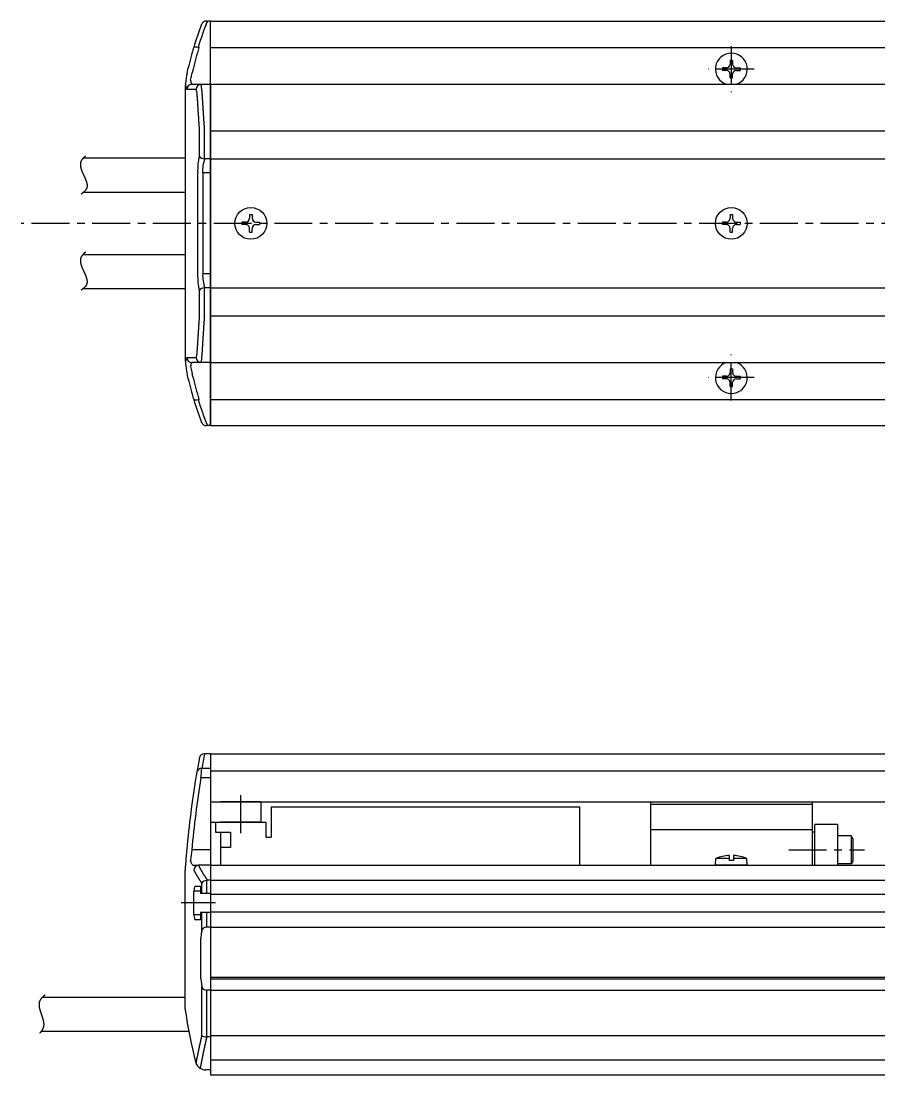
# Model space of a CAD drawing. Extents: x -211 to 1003, y 96 to 503.
# Drawn here: x -75 to 94.6, y 287.3 to 495.6 of the extents above; entities that cross this region are included whole.
import ezdxf

# ---------------------------------------------------------------- set-up
doc = ezdxf.new("R2010")
doc.units = 0
doc.linetypes.add('CENTER', pattern=[12, 7.5, -1.5, 1.5, -1.5])
doc.linetypes.add('CONTINOUS', pattern=[0])
doc.layers.get('0').update_dxf_attribs({"linetype": 'CONTINUOUS'})
doc.layers.add('CENTER', color=1, linetype='CENTER')

# ---------------------------------------------------------------- blocks, each defined once
blk = doc.blocks.new('DTL0004')
at = {"color": 0, "linetype": 'CONTINUOUS'}
for p, q in [((-3.15, 0), (-3.04, 1.3)), ((3.15, 0), (-3.15, 0)), ((-0.4, 1.3), (-3.04, 1.3)), ((-0.4, 1.89), (-0.4, 0.9)), ((0.4, 0.9), (-0.4, 0.9)), ((0.4, 1.89), (0.4, 0.9)), ((3.04, 1.3), (0.4, 1.3)), ((3.15, 0), (3.04, 1.3))]:
    blk.add_line(p, q, dxfattribs=at)
for start, end in [(92.8723, 112.3565), (67.6435, 87.1277)]:
    blk.add_arc((0, -6.08), 7.98, start, end, dxfattribs=at)
at = {"color": 0}
blk.add_point((0, 0), dxfattribs=at)
blk.add_point((0, 0), dxfattribs=at)

msp = doc.modelspace()

# ---------------------------------------------------------------- linework, layer by layer
at = {"color": 7, "linetype": 'CONTINOUS'}
for p, q in [((-38.34, 495.65), (-38.14, 495.65)), ((-37.56, 495.65), (-38.14, 495.65)), ((-37.56, 483.15), (-37.56, 495.65)), ((-37.56, 495.65), (988.44, 495.65)), ((-37.56, 415.65), (-37.56, 495.65)), ((-39.95, 490.47), (-39.8, 490.45)), ((-37.56, 490.45), (111.44, 490.45)), ((65.19, 487.9), (65.19, 487.15)), ((65.19, 487.9), (65.69, 487.9)), ((65.69, 487.9), (65.69, 487.15)), ((-42.14, 485.37), (-41.92, 486.37)), ((-40.95, 486.15), (-41.16, 485.42)), ((63.69, 486.4), (63.69, 485.9)), ((64.44, 486.4), (63.69, 486.4)), ((64.44, 485.9), (63.69, 485.9)), ((66.44, 486.4), (67.19, 486.4)), ((66.44, 485.9), (67.19, 485.9)), ((67.19, 486.4), (67.19, 485.9)), ((65.19, 484.4), (65.19, 485.15)), ((65.19, 484.4), (65.69, 484.4)), ((65.69, 484.4), (65.69, 485.15)), ((-42.46, 483.26), (-42.46, 483.28)), ((-40.39, 482.15), (-42.23, 482.15)), ((-41.23, 483.15), (-37.56, 483.15)), ((-37.56, 483.15), (-37.56, 428.15)), ((-37.56, 483.15), (988.44, 483.15)), ((-37.56, 483.15), (111.44, 483.15)), ((-42.56, 481.3), (-42.56, 430)), ((-39.73, 468.99), (-39.73, 473.72)), ((-38.74, 473.9), (-38.75, 473.9)), ((-38.75, 473.9), (-38.75, 468.4)), ((-37.56, 473.92), (988.44, 473.92)), ((-42.56, 468.55), (-62.68, 468.55)), ((-38.75, 468.4), (-38.64, 468.4)), ((-37.56, 468.4), (-38.64, 468.4)), ((-37.56, 468.38), (988.44, 468.38)), ((-40.06, 445.65), (-40.06, 465.65)), ((-39.07, 465.65), (-39.07, 445.65)), ((-37.56, 465.65), (-39.07, 465.65)), ((-42.56, 461.75), (-62.7, 461.75)), ((-29.81, 457.4), (-29.81, 456.65)), ((-29.81, 457.4), (-29.31, 457.4)), ((-29.31, 457.4), (-29.31, 456.65)), ((65.19, 457.4), (65.19, 456.65)), ((65.19, 457.4), (65.69, 457.4)), ((65.69, 457.4), (65.69, 456.65)), ((-31.31, 455.9), (-31.31, 455.4)), ((-30.56, 455.9), (-31.31, 455.9)), ((-30.56, 455.4), (-31.31, 455.4)), ((-29.81, 453.9), (-29.81, 454.65)), ((-29.31, 453.9), (-29.31, 454.65)), ((-28.56, 455.9), (-27.81, 455.9)), ((-28.56, 455.4), (-27.81, 455.4)), ((-27.81, 455.9), (-27.81, 455.4)), ((63.69, 455.9), (63.69, 455.4)), ((64.44, 455.9), (63.69, 455.9)), ((64.44, 455.4), (63.69, 455.4)), ((65.19, 453.9), (65.19, 454.65)), ((65.69, 453.9), (65.69, 454.65)), ((66.44, 455.9), (67.19, 455.9)), ((66.44, 455.4), (67.19, 455.4)), ((67.19, 455.9), (67.19, 455.4)), ((-29.81, 453.9), (-29.31, 453.9)), ((65.19, 453.9), (65.69, 453.9)), ((-62.73, 449.5), (-42.56, 449.5)), ((-37.56, 445.65), (-39.07, 445.65)), ((-62.64, 442.8), (-42.56, 442.8)), ((-39.73, 437.57), (-39.73, 442.31)), ((-38.64, 442.9), (-38.75, 442.89)), ((-38.75, 442.89), (-38.75, 437.4)), ((-37.56, 442.9), (-38.64, 442.9)), ((-37.56, 442.92), (988.44, 442.92)), ((-38.75, 437.4), (-38.74, 437.4)), ((-37.56, 437.38), (988.44, 437.38)), ((-42.46, 428.02), (-42.46, 428.03)), ((-42.23, 429.15), (-40.39, 429.15)), ((-37.56, 428.15), (-41.23, 428.15)), ((-37.56, 428.15), (988.44, 428.15)), ((-37.56, 428.15), (-37.56, 415.65)), ((-37.56, 428.15), (111.44, 428.15)), ((-41.92, 424.93), (-42.14, 425.92)), ((-40.95, 425.15), (-41.16, 425.88)), ((63.69, 425.4), (63.69, 424.9)), ((64.44, 425.4), (63.69, 425.4)), ((65.19, 426.9), (65.19, 426.15)), ((65.19, 426.9), (65.69, 426.9)), ((65.69, 426.9), (65.69, 426.15)), ((66.44, 425.4), (67.19, 425.4)), ((67.19, 425.4), (67.19, 424.9)), ((64.44, 424.9), (63.69, 424.9)), ((65.19, 423.4), (65.19, 424.15)), ((65.19, 423.4), (65.69, 423.4)), ((65.69, 423.4), (65.69, 424.15)), ((66.44, 424.9), (67.19, 424.9)), ((-39.95, 420.83), (-39.8, 420.84)), ((-37.56, 420.85), (111.44, 420.85)), ((-38.14, 415.65), (-38.34, 415.65)), ((-37.56, 415.65), (-38.14, 415.65)), ((-37.56, 415.65), (988.44, 415.65)), ((-38.75, 350.76), (-38.74, 350.76)), ((-37.56, 350.76), (-38.74, 350.76)), ((-37.56, 350.76), (-37.56, 341.26)), ((-37.56, 350.76), (-37.56, 288.26)), ((-37.56, 350.76), (111.44, 350.76)), ((-37.56, 350.76), (-37.56, 341.26)), ((-37.56, 345.99), (-39.41, 345.99)), ((-37.56, 347.87), (-39.25, 347.87)), ((-37.56, 347.4), (111.44, 347.4)), ((-37.56, 341.26), (111.44, 341.26)), ((-27.56, 341.26), (-35.56, 341.26)), ((-27.56, 341.26), (-27.56, 337.26)), ((-25.56, 340.26), (35.44, 340.26)), ((-25.56, 340.26), (-25.56, 334.26)), ((35.44, 340.26), (35.44, 328.76)), ((49.44, 341.26), (49.44, 328.76)), ((49.44, 340.79), (81.44, 340.79)), ((81.44, 341.26), (81.44, 328.76)), ((-37.56, 337.26), (-26.56, 337.26)), ((-36.56, 337.26), (-36.56, 335.26)), ((-27.56, 337.26), (-35.56, 337.26)), ((-26.56, 337.26), (-26.56, 334.26)), ((49.44, 335.8), (81.44, 335.8)), ((81.94, 328.76), (81.94, 336.76)), ((86.44, 336.76), (81.94, 336.76)), ((86.44, 336.76), (86.44, 328.76)), ((-36.56, 335.26), (-33.56, 335.26)), ((-35.56, 335.26), (-35.56, 328.76)), ((-33.56, 335.26), (-33.56, 332.26)), ((-26.56, 334.26), (-25.56, 334.26)), ((81.94, 335.26), (81.44, 335.26)), ((89.15, 334.51), (86.44, 334.51)), ((89.44, 334.01), (89.15, 334.51)), ((89.15, 334.51), (89.15, 329.01)), ((89.44, 334.01), (89.44, 329.51)), ((-37.56, 331.76), (-41.23, 331.76)), ((-33.56, 332.26), (-35.56, 332.26)), ((89.44, 329.51), (89.15, 329.01)), ((-42.56, 300.26), (-42.56, 327.76)), ((-42.46, 329.08), (-42.46, 329.06)), ((-41.16, 328.85), (-40.95, 328.76)), ((-40.95, 328.76), (-39.8, 328.76)), ((-39.8, 328.76), (-39.95, 328.75)), ((-37.56, 328.76), (-39.8, 328.76)), ((-37.56, 328.76), (988.44, 328.76)), ((-37.56, 328.76), (-37.56, 287.26)), ((89.15, 329.01), (86.44, 329.01)), ((-39.27, 323.16), (-39.27, 325.18)), ((-38.14, 325.76), (-38.34, 325.74)), ((-38.34, 325.74), (-38.34, 323.16)), ((-37.56, 325.76), (-38.14, 325.76)), ((-37.56, 325.76), (988.44, 325.76)), ((-40.79, 318.91), (-40.79, 323.61)), ((-39.53, 323.61), (-40.79, 323.61)), ((-40.47, 324.61), (-39.53, 324.61)), ((-39.53, 324.61), (-39.53, 323.16)), ((-37.56, 323.16), (-39.53, 323.16)), ((-37.56, 323.01), (988.44, 323.01)), ((-39.53, 318.91), (-40.79, 318.91)), ((-37.56, 319.36), (-39.53, 319.36)), ((-39.53, 319.36), (-39.53, 317.91)), ((-39.27, 315.69), (-39.27, 319.36)), ((-38.34, 319.36), (-38.34, 316.49)), ((-37.56, 319.51), (988.44, 319.51)), ((-39.53, 317.91), (-40.47, 317.91)), ((-37.56, 316.49), (-38.34, 316.49)), ((-37.56, 316.49), (988.44, 316.49)), ((-39.41, 306.26), (-39.41, 314.26)), ((-37.56, 306.56), (988.44, 306.56)), ((-39.27, 295.03), (-39.27, 304.82)), ((-37.56, 306.26), (988.44, 306.26)), ((-70.77, 302.61), (-42.59, 302.61)), ((-38.34, 304.02), (-38.34, 294.76)), ((-37.56, 304.02), (-38.34, 304.02)), ((-37.56, 304.02), (988.44, 304.02)), ((-70.98, 295.91), (-41.78, 295.91)), ((-38.34, 294.76), (-38.29, 294.76)), ((-37.56, 294.76), (-38.29, 294.76)), ((-37.56, 295.03), (988.44, 295.03)), ((-40.45, 289.79), (-40.41, 289.65)), ((-37.56, 290.26), (988.44, 290.26)), ((-37.56, 288.26), (-38.5, 288.26)), ((-37.56, 287.26), (988.44, 287.26))]:
    msp.add_line(p, q, dxfattribs=at)
for points in [[(-40.84, 490.47), (-40.84, 490.48), (-40.83, 490.5), (-40.72, 490.55), (-40.52, 490.56), (-40.26, 490.54), (-39.95, 490.47)], [(-41.46, 483.95), (-41.37, 484.51), (-41.16, 485.42)], [(-41.46, 427.34), (-41.37, 426.79), (-41.16, 425.88)], [(-40.84, 420.82), (-40.84, 420.82), (-40.83, 420.8), (-40.72, 420.75), (-40.52, 420.73), (-40.26, 420.76), (-39.95, 420.83)], [(-39.41, 345.99), (-39.37, 346.42), (-39.32, 347.04), (-39.28, 347.54), (-39.25, 347.87)], [(-41.16, 328.85), (-41.37, 329.24), (-41.46, 329.71)], [(-40.47, 324.61), (-40.48, 324.61), (-40.59, 324.54), (-40.68, 324.37), (-40.74, 324.13), (-40.78, 323.83), (-40.79, 323.61)], [(-40.79, 318.91), (-40.79, 318.81), (-40.76, 318.49), (-40.7, 318.2), (-40.61, 318), (-40.5, 317.91), (-40.47, 317.91)], [(-39.27, 315.69), (-39.35, 315.2), (-39.41, 314.26)], [(-39.41, 306.26), (-39.39, 305.71), (-39.27, 304.82)], [(-40.45, 289.79), (-41.36, 293.88), (-42.14, 297.84)]]:
    msp.add_lwpolyline(points, dxfattribs=at)
for points in [[(-40.24, 481.49, 0), (-40.23, 481.43, 0), (-40.23, 481.37, 0), (-40.23, 481.31, 0), (-40.22, 481.25, 0), (-40.22, 481.19, 0), (-40.21, 481.13, 0), (-40.21, 481.06, 0), (-40.21, 481, 0), (-40.2, 480.94, 0), (-40.2, 480.88, 0), (-40.2, 480.82, 0), (-40.19, 480.76, 0), (-40.19, 480.7, 0), (-40.18, 480.64, 0), (-40.18, 480.58, 0), (-40.18, 480.52, 0), (-40.17, 480.46, 0), (-40.17, 480.4, 0), (-40.16, 480.34, 0), (-40.16, 480.27, 0), (-40.16, 480.21, 0), (-40.15, 480.15, 0), (-40.15, 480.09, 0), (-40.15, 480.03, 0), (-40.14, 479.97, 0), (-40.14, 479.91, 0), (-40.13, 479.85, 0), (-40.13, 479.79, 0), (-40.13, 479.73, 0), (-40.12, 479.67, 0), (-40.12, 479.61, 0), (-40.11, 479.55, 0), (-40.11, 479.49, 0), (-40.11, 479.42, 0), (-40.1, 479.36, 0), (-40.1, 479.3, 0), (-40.1, 479.24, 0), (-40.09, 479.18, 0), (-40.09, 479.12, 0), (-40.08, 479.06, 0), (-40.08, 479, 0), (-40.08, 478.94, 0), (-40.07, 478.88, 0), (-40.07, 478.82, 0), (-40.06, 478.76, 0), (-40.06, 478.7, 0), (-40.06, 478.64, 0), (-40.05, 478.57, 0), (-40.05, 478.51, 0), (-40.05, 478.45, 0), (-40.04, 478.39, 0), (-40.04, 478.33, 0), (-40.03, 478.27, 0), (-40.03, 478.21, 0), (-40.03, 478.15, 0), (-40.02, 478.09, 0), (-40.02, 478.03, 0), (-40.01, 477.97, 0), (-40.01, 477.91, 0), (-40.01, 477.85, 0), (-40, 477.79, 0), (-40, 477.73, 0), (-39.99, 477.66, 0), (-39.99, 477.6, 0), (-39.99, 477.54, 0), (-39.98, 477.48, 0), (-39.98, 477.42, 0), (-39.97, 477.36, 0), (-39.97, 477.3, 0), (-39.97, 477.24, 0), (-39.96, 477.18, 0), (-39.96, 477.12, 0), (-39.95, 477.06, 0), (-39.95, 477, 0), (-39.95, 476.94, 0), (-39.94, 476.88, 0), (-39.94, 476.81, 0), (-39.93, 476.75, 0), (-39.93, 476.69, 0), (-39.93, 476.63, 0), (-39.92, 476.57, 0), (-39.92, 476.51, 0), (-39.92, 476.45, 0), (-39.91, 476.39, 0), (-39.91, 476.33, 0), (-39.9, 476.27, 0), (-39.9, 476.21, 0), (-39.9, 476.15, 0), (-39.89, 476.09, 0), (-39.89, 476.03, 0), (-39.88, 475.97, 0), (-39.88, 475.9, 0), (-39.88, 475.84, 0), (-39.87, 475.78, 0), (-39.87, 475.72, 0), (-39.86, 475.66, 0), (-39.86, 475.6, 0), (-39.86, 475.54, 0), (-39.85, 475.48, 0), (-39.85, 475.42, 0), (-39.84, 475.36, 0), (-39.84, 475.3, 0), (-39.83, 475.24, 0), (-39.83, 475.18, 0), (-39.83, 475.12, 0), (-39.82, 475.06, 0), (-39.82, 475, 0), (-39.81, 474.93, 0), (-39.81, 474.87, 0), (-39.81, 474.81, 0), (-39.8, 474.75, 0), (-39.8, 474.69, 0), (-39.79, 474.63, 0), (-39.79, 474.57, 0), (-39.79, 474.51, 0), (-39.78, 474.45, 0), (-39.78, 474.39, 0), (-39.77, 474.33, 0), (-39.77, 474.27, 0), (-39.77, 474.21, 0), (-39.76, 474.15, 0), (-39.76, 474.09, 0), (-39.75, 474.02, 0), (-39.75, 473.96, 0), (-39.75, 473.9, 0), (-39.74, 473.84, 0), (-39.74, 473.78, 0), (-39.73, 473.72, 0)], [(-39.25, 481.83, 0), (-39.25, 481.77, 0), (-39.24, 481.71, 0), (-39.24, 481.65, 0), (-39.24, 481.58, 0), (-39.23, 481.52, 0), (-39.23, 481.46, 0), (-39.22, 481.4, 0), (-39.22, 481.34, 0), (-39.22, 481.27, 0), (-39.21, 481.21, 0), (-39.21, 481.15, 0), (-39.2, 481.09, 0), (-39.2, 481.03, 0), (-39.2, 480.96, 0), (-39.19, 480.9, 0), (-39.19, 480.84, 0), (-39.19, 480.78, 0), (-39.18, 480.72, 0), (-39.18, 480.65, 0), (-39.17, 480.59, 0), (-39.17, 480.53, 0), (-39.17, 480.47, 0), (-39.16, 480.4, 0), (-39.16, 480.34, 0), (-39.15, 480.28, 0), (-39.15, 480.22, 0), (-39.15, 480.16, 0), (-39.14, 480.1, 0), (-39.14, 480.03, 0), (-39.13, 479.97, 0), (-39.13, 479.91, 0), (-39.13, 479.85, 0), (-39.12, 479.79, 0), (-39.12, 479.72, 0), (-39.12, 479.66, 0), (-39.11, 479.6, 0), (-39.11, 479.54, 0), (-39.1, 479.48, 0), (-39.1, 479.41, 0), (-39.1, 479.35, 0), (-39.09, 479.29, 0), (-39.09, 479.23, 0), (-39.08, 479.17, 0), (-39.08, 479.1, 0), (-39.08, 479.04, 0), (-39.07, 478.98, 0), (-39.07, 478.92, 0), (-39.06, 478.85, 0), (-39.06, 478.79, 0), (-39.06, 478.73, 0), (-39.05, 478.67, 0), (-39.05, 478.61, 0), (-39.04, 478.54, 0), (-39.04, 478.48, 0), (-39.04, 478.42, 0), (-39.03, 478.36, 0), (-39.03, 478.3, 0), (-39.02, 478.24, 0), (-39.02, 478.17, 0), (-39.02, 478.11, 0), (-39.01, 478.05, 0), (-39.01, 477.99, 0), (-39, 477.93, 0), (-39, 477.86, 0), (-39, 477.8, 0), (-38.99, 477.74, 0), (-38.99, 477.68, 0), (-38.98, 477.62, 0), (-38.98, 477.55, 0), (-38.98, 477.49, 0), (-38.97, 477.43, 0), (-38.97, 477.37, 0), (-38.96, 477.31, 0), (-38.96, 477.24, 0), (-38.96, 477.18, 0), (-38.95, 477.12, 0), (-38.95, 477.06, 0), (-38.94, 477, 0), (-38.94, 476.93, 0), (-38.94, 476.87, 0), (-38.93, 476.81, 0), (-38.93, 476.75, 0), (-38.92, 476.68, 0), (-38.92, 476.62, 0), (-38.92, 476.56, 0), (-38.91, 476.5, 0), (-38.91, 476.44, 0), (-38.9, 476.38, 0), (-38.9, 476.31, 0), (-38.9, 476.25, 0), (-38.89, 476.19, 0), (-38.89, 476.13, 0), (-38.88, 476.07, 0), (-38.88, 476, 0), (-38.88, 475.94, 0), (-38.87, 475.88, 0), (-38.87, 475.82, 0), (-38.86, 475.76, 0), (-38.86, 475.69, 0), (-38.85, 475.63, 0), (-38.85, 475.57, 0), (-38.85, 475.51, 0), (-38.84, 475.45, 0), (-38.84, 475.38, 0), (-38.83, 475.32, 0), (-38.83, 475.26, 0), (-38.83, 475.2, 0), (-38.82, 475.14, 0), (-38.82, 475.07, 0), (-38.81, 475.01, 0), (-38.81, 474.95, 0), (-38.81, 474.89, 0), (-38.8, 474.83, 0), (-38.8, 474.76, 0), (-38.79, 474.7, 0), (-38.79, 474.64, 0), (-38.78, 474.58, 0), (-38.78, 474.52, 0), (-38.78, 474.46, 0), (-38.77, 474.39, 0), (-38.77, 474.33, 0), (-38.76, 474.27, 0), (-38.76, 474.21, 0), (-38.76, 474.15, 0), (-38.75, 474.08, 0), (-38.75, 474.02, 0), (-38.74, 473.96, 0), (-38.74, 473.9, 0)], [(-39.73, 437.57, 0), (-39.74, 437.51, 0), (-39.74, 437.45, 0), (-39.75, 437.39, 0), (-39.75, 437.33, 0), (-39.75, 437.27, 0), (-39.76, 437.21, 0), (-39.76, 437.15, 0), (-39.77, 437.09, 0), (-39.77, 437.03, 0), (-39.77, 436.97, 0), (-39.78, 436.91, 0), (-39.78, 436.85, 0), (-39.79, 436.79, 0), (-39.79, 436.73, 0), (-39.79, 436.66, 0), (-39.8, 436.61, 0), (-39.8, 436.54, 0), (-39.81, 436.48, 0), (-39.81, 436.42, 0), (-39.81, 436.36, 0), (-39.82, 436.3, 0), (-39.82, 436.24, 0), (-39.83, 436.18, 0), (-39.83, 436.12, 0), (-39.83, 436.06, 0), (-39.84, 436, 0), (-39.84, 435.94, 0), (-39.85, 435.88, 0), (-39.85, 435.82, 0), (-39.86, 435.76, 0), (-39.86, 435.69, 0), (-39.86, 435.63, 0), (-39.87, 435.57, 0), (-39.87, 435.51, 0), (-39.88, 435.45, 0), (-39.88, 435.39, 0), (-39.88, 435.33, 0), (-39.89, 435.27, 0), (-39.89, 435.21, 0), (-39.9, 435.15, 0), (-39.9, 435.09, 0), (-39.9, 435.03, 0), (-39.91, 434.97, 0), (-39.91, 434.91, 0), (-39.92, 434.85, 0), (-39.92, 434.79, 0), (-39.92, 434.73, 0), (-39.93, 434.66, 0), (-39.93, 434.6, 0), (-39.93, 434.54, 0), (-39.94, 434.48, 0), (-39.94, 434.42, 0), (-39.95, 434.36, 0), (-39.95, 434.3, 0), (-39.95, 434.24, 0), (-39.96, 434.18, 0), (-39.96, 434.12, 0), (-39.97, 434.06, 0), (-39.97, 434, 0), (-39.97, 433.94, 0), (-39.98, 433.88, 0), (-39.98, 433.81, 0), (-39.99, 433.75, 0), (-39.99, 433.69, 0), (-39.99, 433.63, 0), (-40, 433.57, 0), (-40, 433.51, 0), (-40.01, 433.45, 0), (-40.01, 433.39, 0), (-40.01, 433.33, 0), (-40.02, 433.27, 0), (-40.02, 433.21, 0), (-40.03, 433.15, 0), (-40.03, 433.09, 0), (-40.03, 433.02, 0), (-40.04, 432.96, 0), (-40.04, 432.9, 0), (-40.05, 432.84, 0), (-40.05, 432.78, 0), (-40.05, 432.72, 0), (-40.06, 432.66, 0), (-40.06, 432.6, 0), (-40.06, 432.54, 0), (-40.07, 432.48, 0), (-40.07, 432.42, 0), (-40.08, 432.36, 0), (-40.08, 432.3, 0), (-40.08, 432.24, 0), (-40.09, 432.18, 0), (-40.09, 432.12, 0), (-40.1, 432.05, 0), (-40.1, 431.99, 0), (-40.1, 431.93, 0), (-40.11, 431.87, 0), (-40.11, 431.81, 0), (-40.11, 431.75, 0), (-40.12, 431.69, 0), (-40.12, 431.63, 0), (-40.13, 431.57, 0), (-40.13, 431.51, 0), (-40.13, 431.45, 0), (-40.14, 431.39, 0), (-40.14, 431.32, 0), (-40.15, 431.26, 0), (-40.15, 431.2, 0), (-40.15, 431.14, 0), (-40.16, 431.08, 0), (-40.16, 431.02, 0), (-40.16, 430.96, 0), (-40.17, 430.9, 0), (-40.17, 430.84, 0), (-40.18, 430.78, 0), (-40.18, 430.72, 0), (-40.18, 430.66, 0), (-40.19, 430.6, 0), (-40.19, 430.54, 0), (-40.2, 430.48, 0), (-40.2, 430.41, 0), (-40.2, 430.35, 0), (-40.21, 430.29, 0), (-40.21, 430.23, 0), (-40.21, 430.17, 0), (-40.22, 430.11, 0), (-40.22, 430.05, 0), (-40.23, 429.99, 0), (-40.23, 429.93, 0), (-40.23, 429.87, 0), (-40.24, 429.81, 0)], [(-38.74, 437.4, 0), (-38.74, 437.34, 0), (-38.75, 437.27, 0), (-38.75, 437.21, 0), (-38.76, 437.15, 0), (-38.76, 437.09, 0), (-38.76, 437.03, 0), (-38.77, 436.96, 0), (-38.77, 436.9, 0), (-38.78, 436.84, 0), (-38.78, 436.78, 0), (-38.78, 436.72, 0), (-38.79, 436.66, 0), (-38.79, 436.59, 0), (-38.8, 436.53, 0), (-38.8, 436.47, 0), (-38.81, 436.41, 0), (-38.81, 436.35, 0), (-38.81, 436.28, 0), (-38.82, 436.22, 0), (-38.82, 436.16, 0), (-38.83, 436.1, 0), (-38.83, 436.04, 0), (-38.83, 435.97, 0), (-38.84, 435.91, 0), (-38.84, 435.85, 0), (-38.85, 435.79, 0), (-38.85, 435.73, 0), (-38.85, 435.67, 0), (-38.86, 435.6, 0), (-38.86, 435.54, 0), (-38.87, 435.48, 0), (-38.87, 435.42, 0), (-38.88, 435.36, 0), (-38.88, 435.29, 0), (-38.88, 435.23, 0), (-38.89, 435.17, 0), (-38.89, 435.11, 0), (-38.9, 435.05, 0), (-38.9, 434.98, 0), (-38.9, 434.92, 0), (-38.91, 434.86, 0), (-38.91, 434.8, 0), (-38.92, 434.74, 0), (-38.92, 434.67, 0), (-38.92, 434.61, 0), (-38.93, 434.55, 0), (-38.93, 434.49, 0), (-38.94, 434.43, 0), (-38.94, 434.36, 0), (-38.94, 434.3, 0), (-38.95, 434.24, 0), (-38.95, 434.18, 0), (-38.96, 434.12, 0), (-38.96, 434.05, 0), (-38.96, 433.99, 0), (-38.97, 433.93, 0), (-38.97, 433.87, 0), (-38.98, 433.81, 0), (-38.98, 433.74, 0), (-38.98, 433.68, 0), (-38.99, 433.62, 0), (-38.99, 433.56, 0), (-39, 433.5, 0), (-39, 433.43, 0), (-39, 433.37, 0), (-39.01, 433.31, 0), (-39.01, 433.25, 0), (-39.02, 433.19, 0), (-39.02, 433.12, 0), (-39.02, 433.06, 0), (-39.03, 433, 0), (-39.03, 432.94, 0), (-39.04, 432.88, 0), (-39.04, 432.81, 0), (-39.04, 432.75, 0), (-39.05, 432.69, 0), (-39.05, 432.63, 0), (-39.06, 432.57, 0), (-39.06, 432.5, 0), (-39.06, 432.44, 0), (-39.07, 432.38, 0), (-39.07, 432.32, 0), (-39.08, 432.26, 0), (-39.08, 432.19, 0), (-39.08, 432.13, 0), (-39.09, 432.07, 0), (-39.09, 432.01, 0), (-39.1, 431.95, 0), (-39.1, 431.88, 0), (-39.1, 431.82, 0), (-39.11, 431.76, 0), (-39.11, 431.7, 0), (-39.12, 431.64, 0), (-39.12, 431.57, 0), (-39.12, 431.51, 0), (-39.13, 431.45, 0), (-39.13, 431.39, 0), (-39.13, 431.33, 0), (-39.14, 431.26, 0), (-39.14, 431.2, 0), (-39.15, 431.14, 0), (-39.15, 431.08, 0), (-39.15, 431.02, 0), (-39.16, 430.95, 0), (-39.16, 430.89, 0), (-39.17, 430.83, 0), (-39.17, 430.77, 0), (-39.17, 430.7, 0), (-39.18, 430.64, 0), (-39.18, 430.58, 0), (-39.19, 430.52, 0), (-39.19, 430.46, 0), (-39.19, 430.39, 0), (-39.2, 430.33, 0), (-39.2, 430.27, 0), (-39.2, 430.21, 0), (-39.21, 430.15, 0), (-39.21, 430.08, 0), (-39.22, 430.02, 0), (-39.22, 429.96, 0), (-39.22, 429.9, 0), (-39.23, 429.84, 0), (-39.23, 429.77, 0), (-39.24, 429.71, 0), (-39.24, 429.65, 0), (-39.24, 429.59, 0), (-39.25, 429.53, 0), (-39.25, 429.46, 0)], [(-40.84, 327.76, 0), (-40.83, 327.74, 0), (-40.82, 327.72, 0), (-40.81, 327.7, 0), (-40.8, 327.68, 0), (-40.79, 327.66, 0), (-40.78, 327.63, 0), (-40.77, 327.62, 0), (-40.75, 327.59, 0), (-40.74, 327.57, 0), (-40.73, 327.55, 0), (-40.72, 327.53, 0), (-40.71, 327.51, 0), (-40.7, 327.49, 0), (-40.69, 327.47, 0), (-40.68, 327.45, 0), (-40.67, 327.43, 0), (-40.65, 327.41, 0), (-40.64, 327.39, 0), (-40.63, 327.37, 0), (-40.62, 327.35, 0), (-40.61, 327.33, 0), (-40.6, 327.31, 0), (-40.59, 327.29, 0), (-40.57, 327.27, 0), (-40.56, 327.25, 0), (-40.55, 327.23, 0), (-40.54, 327.21, 0), (-40.53, 327.19, 0), (-40.52, 327.17, 0), (-40.51, 327.15, 0), (-40.49, 327.13, 0), (-40.48, 327.11, 0), (-40.47, 327.09, 0), (-40.46, 327.07, 0), (-40.45, 327.05, 0), (-40.44, 327.03, 0), (-40.43, 327, 0), (-40.41, 326.99, 0), (-40.4, 326.96, 0), (-40.39, 326.94, 0), (-40.38, 326.92, 0), (-40.37, 326.9, 0), (-40.35, 326.88, 0), (-40.34, 326.86, 0), (-40.33, 326.84, 0), (-40.32, 326.82, 0), (-40.31, 326.8, 0), (-40.3, 326.78, 0), (-40.28, 326.76, 0), (-40.27, 326.74, 0), (-40.26, 326.72, 0), (-40.25, 326.7, 0), (-40.24, 326.68, 0), (-40.22, 326.66, 0), (-40.21, 326.64, 0), (-40.2, 326.62, 0), (-40.19, 326.6, 0), (-40.18, 326.58, 0), (-40.16, 326.56, 0), (-40.15, 326.54, 0), (-40.14, 326.52, 0), (-40.13, 326.5, 0), (-40.11, 326.48, 0), (-40.1, 326.46, 0), (-40.09, 326.44, 0), (-40.08, 326.42, 0), (-40.07, 326.4, 0), (-40.05, 326.38, 0), (-40.04, 326.36, 0), (-40.03, 326.34, 0), (-40.02, 326.32, 0), (-40, 326.3, 0), (-39.99, 326.28, 0), (-39.98, 326.26, 0), (-39.97, 326.24, 0), (-39.95, 326.22, 0), (-39.94, 326.2, 0), (-39.93, 326.18, 0), (-39.92, 326.16, 0), (-39.9, 326.14, 0), (-39.89, 326.12, 0), (-39.88, 326.1, 0), (-39.86, 326.08, 0), (-39.85, 326.06, 0), (-39.84, 326.04, 0), (-39.83, 326.02, 0), (-39.81, 326, 0), (-39.8, 325.98, 0), (-39.79, 325.96, 0), (-39.78, 325.94, 0), (-39.76, 325.92, 0), (-39.75, 325.9, 0), (-39.74, 325.88, 0), (-39.72, 325.86, 0), (-39.71, 325.84, 0), (-39.7, 325.82, 0), (-39.69, 325.8, 0), (-39.67, 325.78, 0), (-39.66, 325.76, 0), (-39.65, 325.74, 0), (-39.63, 325.72, 0), (-39.62, 325.7, 0), (-39.61, 325.68, 0), (-39.59, 325.66, 0), (-39.58, 325.64, 0), (-39.57, 325.62, 0), (-39.55, 325.6, 0), (-39.54, 325.58, 0), (-39.53, 325.56, 0), (-39.51, 325.54, 0), (-39.5, 325.52, 0), (-39.49, 325.5, 0), (-39.47, 325.48, 0), (-39.46, 325.46, 0), (-39.45, 325.44, 0), (-39.43, 325.42, 0), (-39.42, 325.4, 0), (-39.41, 325.38, 0), (-39.39, 325.36, 0), (-39.38, 325.34, 0), (-39.37, 325.32, 0), (-39.35, 325.3, 0), (-39.34, 325.28, 0), (-39.33, 325.26, 0), (-39.31, 325.24, 0), (-39.3, 325.22, 0), (-39.29, 325.2, 0), (-39.27, 325.18, 0)], [(-39.95, 328.75, 0), (-39.94, 328.72, 0), (-39.92, 328.7, 0), (-39.91, 328.68, 0), (-39.9, 328.65, 0), (-39.89, 328.63, 0), (-39.87, 328.61, 0), (-39.86, 328.58, 0), (-39.85, 328.56, 0), (-39.84, 328.53, 0), (-39.82, 328.51, 0), (-39.81, 328.49, 0), (-39.8, 328.46, 0), (-39.79, 328.44, 0), (-39.77, 328.42, 0), (-39.76, 328.39, 0), (-39.75, 328.37, 0), (-39.74, 328.35, 0), (-39.72, 328.32, 0), (-39.71, 328.3, 0), (-39.7, 328.27, 0), (-39.69, 328.25, 0), (-39.67, 328.23, 0), (-39.66, 328.2, 0), (-39.65, 328.18, 0), (-39.63, 328.16, 0), (-39.62, 328.13, 0), (-39.61, 328.11, 0), (-39.59, 328.08, 0), (-39.58, 328.06, 0), (-39.57, 328.04, 0), (-39.55, 328.01, 0), (-39.54, 327.99, 0), (-39.53, 327.97, 0), (-39.52, 327.94, 0), (-39.5, 327.92, 0), (-39.49, 327.9, 0), (-39.48, 327.87, 0), (-39.46, 327.85, 0), (-39.45, 327.83, 0), (-39.44, 327.8, 0), (-39.42, 327.78, 0), (-39.41, 327.76, 0), (-39.4, 327.73, 0), (-39.38, 327.71, 0), (-39.37, 327.69, 0), (-39.35, 327.66, 0), (-39.34, 327.64, 0), (-39.33, 327.62, 0), (-39.31, 327.59, 0), (-39.3, 327.57, 0), (-39.29, 327.54, 0), (-39.27, 327.52, 0), (-39.26, 327.5, 0), (-39.24, 327.47, 0), (-39.23, 327.45, 0), (-39.22, 327.43, 0), (-39.2, 327.4, 0), (-39.19, 327.38, 0), (-39.18, 327.36, 0), (-39.16, 327.33, 0), (-39.15, 327.31, 0), (-39.13, 327.29, 0), (-39.12, 327.26, 0), (-39.11, 327.24, 0), (-39.09, 327.22, 0), (-39.08, 327.19, 0), (-39.06, 327.17, 0), (-39.05, 327.15, 0), (-39.03, 327.12, 0), (-39.02, 327.1, 0), (-39.01, 327.08, 0), (-38.99, 327.05, 0), (-38.98, 327.03, 0), (-38.96, 327.01, 0), (-38.95, 326.98, 0), (-38.93, 326.96, 0), (-38.92, 326.94, 0), (-38.9, 326.91, 0), (-38.89, 326.89, 0), (-38.88, 326.87, 0), (-38.86, 326.84, 0), (-38.85, 326.82, 0), (-38.83, 326.8, 0), (-38.82, 326.77, 0), (-38.8, 326.75, 0), (-38.79, 326.73, 0), (-38.77, 326.7, 0), (-38.76, 326.68, 0), (-38.74, 326.66, 0), (-38.73, 326.63, 0), (-38.71, 326.61, 0), (-38.7, 326.59, 0), (-38.68, 326.56, 0), (-38.67, 326.54, 0), (-38.65, 326.52, 0), (-38.64, 326.5, 0), (-38.62, 326.47, 0), (-38.61, 326.45, 0), (-38.59, 326.43, 0), (-38.58, 326.4, 0), (-38.56, 326.38, 0), (-38.55, 326.36, 0), (-38.53, 326.33, 0), (-38.52, 326.31, 0), (-38.5, 326.29, 0), (-38.49, 326.26, 0), (-38.47, 326.24, 0), (-38.46, 326.22, 0), (-38.44, 326.19, 0), (-38.42, 326.17, 0), (-38.41, 326.15, 0), (-38.39, 326.13, 0), (-38.38, 326.1, 0), (-38.36, 326.08, 0), (-38.35, 326.06, 0), (-38.33, 326.03, 0), (-38.32, 326.01, 0), (-38.3, 325.99, 0), (-38.28, 325.96, 0), (-38.27, 325.94, 0), (-38.25, 325.92, 0), (-38.24, 325.89, 0), (-38.22, 325.87, 0), (-38.21, 325.85, 0), (-38.19, 325.83, 0), (-38.17, 325.8, 0), (-38.16, 325.78, 0), (-38.14, 325.76, 0)], [(-39.27, 295.02, 0), (-39.28, 294.98, 0), (-39.29, 294.94, 0), (-39.3, 294.9, 0), (-39.31, 294.86, 0), (-39.32, 294.82, 0), (-39.33, 294.78, 0), (-39.34, 294.73, 0), (-39.35, 294.69, 0), (-39.36, 294.65, 0), (-39.37, 294.61, 0), (-39.38, 294.57, 0), (-39.39, 294.53, 0), (-39.39, 294.48, 0), (-39.4, 294.44, 0), (-39.41, 294.4, 0), (-39.42, 294.36, 0), (-39.43, 294.32, 0), (-39.44, 294.28, 0), (-39.45, 294.23, 0), (-39.46, 294.19, 0), (-39.47, 294.15, 0), (-39.48, 294.11, 0), (-39.49, 294.07, 0), (-39.5, 294.03, 0), (-39.51, 293.98, 0), (-39.52, 293.94, 0), (-39.53, 293.9, 0), (-39.53, 293.86, 0), (-39.54, 293.82, 0), (-39.55, 293.77, 0), (-39.56, 293.73, 0), (-39.57, 293.69, 0), (-39.58, 293.65, 0), (-39.59, 293.61, 0), (-39.6, 293.57, 0), (-39.61, 293.52, 0), (-39.62, 293.48, 0), (-39.63, 293.44, 0), (-39.64, 293.4, 0), (-39.65, 293.36, 0), (-39.65, 293.31, 0), (-39.66, 293.27, 0), (-39.67, 293.23, 0), (-39.68, 293.19, 0), (-39.69, 293.15, 0), (-39.7, 293.11, 0), (-39.71, 293.06, 0), (-39.72, 293.02, 0), (-39.73, 292.98, 0), (-39.74, 292.94, 0), (-39.74, 292.9, 0), (-39.75, 292.85, 0), (-39.76, 292.81, 0), (-39.77, 292.77, 0), (-39.78, 292.73, 0), (-39.79, 292.69, 0), (-39.8, 292.64, 0), (-39.81, 292.6, 0), (-39.82, 292.56, 0), (-39.83, 292.52, 0), (-39.83, 292.48, 0), (-39.84, 292.43, 0), (-39.85, 292.39, 0), (-39.86, 292.35, 0), (-39.87, 292.31, 0), (-39.88, 292.27, 0), (-39.89, 292.22, 0), (-39.9, 292.18, 0), (-39.91, 292.14, 0), (-39.91, 292.1, 0), (-39.92, 292.06, 0), (-39.93, 292.01, 0), (-39.94, 291.97, 0), (-39.95, 291.93, 0), (-39.96, 291.89, 0), (-39.97, 291.85, 0), (-39.98, 291.8, 0), (-39.98, 291.76, 0), (-39.99, 291.72, 0), (-40, 291.68, 0), (-40.01, 291.63, 0), (-40.02, 291.59, 0), (-40.03, 291.55, 0), (-40.04, 291.51, 0), (-40.04, 291.47, 0), (-40.05, 291.42, 0), (-40.06, 291.38, 0), (-40.07, 291.34, 0), (-40.08, 291.3, 0), (-40.09, 291.26, 0), (-40.1, 291.21, 0), (-40.1, 291.17, 0), (-40.11, 291.13, 0), (-40.12, 291.09, 0), (-40.13, 291.05, 0), (-40.14, 291, 0), (-40.15, 290.96, 0), (-40.16, 290.92, 0), (-40.16, 290.88, 0), (-40.17, 290.83, 0), (-40.18, 290.79, 0), (-40.19, 290.75, 0), (-40.2, 290.71, 0), (-40.21, 290.66, 0), (-40.22, 290.62, 0), (-40.22, 290.58, 0), (-40.23, 290.54, 0), (-40.24, 290.5, 0), (-40.25, 290.45, 0), (-40.26, 290.41, 0), (-40.27, 290.37, 0), (-40.27, 290.33, 0), (-40.28, 290.28, 0), (-40.29, 290.24, 0), (-40.3, 290.2, 0), (-40.31, 290.16, 0), (-40.32, 290.11, 0), (-40.32, 290.07, 0), (-40.33, 290.03, 0), (-40.34, 289.99, 0), (-40.35, 289.94, 0), (-40.36, 289.9, 0), (-40.37, 289.86, 0), (-40.37, 289.82, 0), (-40.38, 289.77, 0), (-40.39, 289.73, 0), (-40.4, 289.69, 0), (-40.41, 289.65, 0)], [(-38.29, 294.76, 0), (-38.3, 294.71, 0), (-38.31, 294.66, 0), (-38.32, 294.61, 0), (-38.33, 294.57, 0), (-38.34, 294.52, 0), (-38.35, 294.47, 0), (-38.36, 294.42, 0), (-38.37, 294.38, 0), (-38.38, 294.33, 0), (-38.4, 294.28, 0), (-38.41, 294.23, 0), (-38.42, 294.18, 0), (-38.43, 294.13, 0), (-38.44, 294.09, 0), (-38.45, 294.04, 0), (-38.46, 293.99, 0), (-38.47, 293.94, 0), (-38.48, 293.89, 0), (-38.49, 293.85, 0), (-38.5, 293.8, 0), (-38.51, 293.75, 0), (-38.52, 293.7, 0), (-38.53, 293.65, 0), (-38.54, 293.61, 0), (-38.56, 293.56, 0), (-38.57, 293.51, 0), (-38.58, 293.46, 0), (-38.59, 293.42, 0), (-38.6, 293.37, 0), (-38.61, 293.32, 0), (-38.62, 293.27, 0), (-38.63, 293.22, 0), (-38.64, 293.18, 0), (-38.65, 293.13, 0), (-38.66, 293.08, 0), (-38.67, 293.03, 0), (-38.68, 292.98, 0), (-38.69, 292.93, 0), (-38.7, 292.89, 0), (-38.71, 292.84, 0), (-38.72, 292.79, 0), (-38.73, 292.74, 0), (-38.74, 292.69, 0), (-38.75, 292.64, 0), (-38.76, 292.6, 0), (-38.77, 292.55, 0), (-38.78, 292.5, 0), (-38.79, 292.45, 0), (-38.8, 292.4, 0), (-38.81, 292.36, 0), (-38.82, 292.31, 0), (-38.83, 292.26, 0), (-38.84, 292.21, 0), (-38.85, 292.16, 0), (-38.87, 292.11, 0), (-38.88, 292.06, 0), (-38.89, 292.02, 0), (-38.9, 291.97, 0), (-38.91, 291.92, 0), (-38.92, 291.87, 0), (-38.93, 291.82, 0), (-38.94, 291.77, 0), (-38.95, 291.73, 0), (-38.96, 291.68, 0), (-38.97, 291.63, 0), (-38.98, 291.58, 0), (-38.99, 291.53, 0), (-39, 291.49, 0), (-39.01, 291.44, 0), (-39.02, 291.39, 0), (-39.02, 291.34, 0), (-39.03, 291.29, 0), (-39.04, 291.24, 0), (-39.05, 291.19, 0), (-39.06, 291.15, 0), (-39.07, 291.1, 0), (-39.08, 291.05, 0), (-39.09, 291, 0), (-39.1, 290.95, 0), (-39.11, 290.9, 0), (-39.12, 290.86, 0), (-39.13, 290.81, 0), (-39.14, 290.76, 0), (-39.15, 290.71, 0), (-39.16, 290.66, 0), (-39.17, 290.61, 0), (-39.18, 290.56, 0), (-39.19, 290.51, 0), (-39.2, 290.47, 0), (-39.21, 290.42, 0), (-39.22, 290.37, 0), (-39.23, 290.32, 0), (-39.24, 290.27, 0), (-39.25, 290.22, 0), (-39.26, 290.17, 0), (-39.27, 290.13, 0), (-39.28, 290.08, 0), (-39.29, 290.03, 0), (-39.3, 289.98, 0), (-39.31, 289.93, 0), (-39.32, 289.88, 0), (-39.32, 289.83, 0), (-39.33, 289.79, 0), (-39.34, 289.74, 0), (-39.35, 289.69, 0), (-39.36, 289.64, 0), (-39.37, 289.59, 0), (-39.38, 289.54, 0), (-39.39, 289.49, 0), (-39.4, 289.44, 0), (-39.41, 289.39, 0), (-39.42, 289.35, 0), (-39.43, 289.3, 0), (-39.44, 289.25, 0), (-39.45, 289.2, 0), (-39.46, 289.15, 0), (-39.46, 289.1, 0), (-39.47, 289.05, 0), (-39.48, 289, 0), (-39.49, 288.95, 0), (-39.5, 288.91, 0), (-39.51, 288.86, 0), (-39.52, 288.81, 0), (-39.53, 288.76, 0), (-39.54, 288.71, 0), (-39.55, 288.66, 0), (-39.56, 288.61, 0), (-39.57, 288.56, 0)]]:
    msp.add_polyline3d(points, dxfattribs=at)
at = {"color": 7}
for points in [[(-62.26, 468.96, 0), (-62.29, 468.93, 0), (-62.32, 468.9, 0), (-62.35, 468.87, 0), (-62.39, 468.84, 0), (-62.42, 468.81, 0), (-62.45, 468.78, 0), (-62.48, 468.75, 0), (-62.52, 468.72, 0), (-62.55, 468.69, 0), (-62.58, 468.65, 0), (-62.61, 468.62, 0), (-62.64, 468.59, 0), (-62.67, 468.56, 0), (-62.71, 468.52, 0), (-62.74, 468.49, 0), (-62.77, 468.45, 0), (-62.79, 468.42, 0), (-62.82, 468.39, 0), (-62.85, 468.35, 0), (-62.88, 468.32, 0), (-62.91, 468.28, 0), (-62.93, 468.25, 0), (-62.96, 468.21, 0), (-62.98, 468.18, 0), (-63, 468.14, 0), (-63.03, 468.1, 0), (-63.05, 468.07, 0), (-63.07, 468.03, 0), (-63.09, 467.99, 0), (-63.11, 467.95, 0), (-63.13, 467.92, 0), (-63.14, 467.88, 0), (-63.16, 467.84, 0), (-63.17, 467.8, 0), (-63.19, 467.76, 0), (-63.2, 467.72, 0), (-63.21, 467.68, 0), (-63.22, 467.64, 0), (-63.23, 467.6, 0), (-63.24, 467.56, 0), (-63.24, 467.52, 0), (-63.25, 467.48, 0), (-63.25, 467.44, 0), (-63.26, 467.4, 0), (-63.26, 467.36, 0), (-63.26, 467.32, 0), (-63.26, 467.28, 0), (-63.26, 467.24, 0), (-63.26, 467.19, 0), (-63.26, 467.15, 0), (-63.26, 467.11, 0), (-63.25, 467.07, 0), (-63.25, 467.02, 0), (-63.24, 466.98, 0), (-63.24, 466.94, 0), (-63.23, 466.89, 0), (-63.22, 466.85, 0), (-63.21, 466.81, 0), (-63.2, 466.76, 0), (-63.19, 466.72, 0), (-63.18, 466.68, 0), (-63.17, 466.63, 0), (-63.16, 466.59, 0), (-63.15, 466.54, 0), (-63.14, 466.5, 0), (-63.12, 466.45, 0), (-63.11, 466.41, 0), (-63.1, 466.36, 0), (-63.08, 466.32, 0), (-63.07, 466.27, 0), (-63.05, 466.23, 0), (-63.03, 466.18, 0), (-63.02, 466.14, 0), (-63, 466.09, 0), (-62.98, 466.05, 0), (-62.96, 466, 0), (-62.95, 465.95, 0), (-62.93, 465.91, 0), (-62.91, 465.86, 0), (-62.89, 465.82, 0), (-62.87, 465.77, 0), (-62.85, 465.73, 0), (-62.83, 465.68, 0), (-62.81, 465.63, 0), (-62.79, 465.59, 0), (-62.77, 465.54, 0), (-62.75, 465.5, 0), (-62.73, 465.45, 0), (-62.71, 465.4, 0), (-62.69, 465.36, 0), (-62.66, 465.31, 0), (-62.64, 465.26, 0), (-62.62, 465.22, 0), (-62.6, 465.17, 0), (-62.58, 465.13, 0), (-62.56, 465.08, 0), (-62.54, 465.04, 0), (-62.52, 464.99, 0), (-62.5, 464.94, 0), (-62.47, 464.9, 0), (-62.45, 464.85, 0), (-62.43, 464.81, 0), (-62.41, 464.76, 0), (-62.39, 464.71, 0), (-62.37, 464.67, 0), (-62.35, 464.62, 0), (-62.33, 464.58, 0), (-62.31, 464.53, 0), (-62.29, 464.49, 0), (-62.27, 464.44, 0), (-62.26, 464.39, 0), (-62.24, 464.35, 0), (-62.22, 464.31, 0), (-62.2, 464.26, 0), (-62.18, 464.22, 0), (-62.17, 464.17, 0), (-62.15, 464.13, 0), (-62.13, 464.08, 0), (-62.12, 464.04, 0), (-62.1, 463.99, 0), (-62.09, 463.95, 0), (-62.07, 463.9, 0), (-62.06, 463.86, 0), (-62.05, 463.82, 0), (-62.04, 463.77, 0), (-62.02, 463.73, 0), (-62.01, 463.69, 0), (-62, 463.64, 0), (-61.99, 463.6, 0), (-61.98, 463.56, 0), (-61.97, 463.52, 0), (-61.97, 463.48, 0), (-61.96, 463.43, 0), (-61.95, 463.39, 0), (-61.95, 463.35, 0), (-61.94, 463.31, 0), (-61.94, 463.27, 0), (-61.93, 463.22, 0), (-61.93, 463.19, 0), (-61.93, 463.14, 0), (-61.93, 463.1, 0), (-61.93, 463.06, 0), (-61.93, 463.02, 0), (-61.93, 462.98, 0), (-61.94, 462.94, 0), (-61.94, 462.9, 0), (-61.94, 462.87, 0), (-61.95, 462.83, 0), (-61.96, 462.79, 0), (-61.97, 462.75, 0), (-61.98, 462.71, 0), (-61.99, 462.68, 0), (-62, 462.64, 0), (-62.01, 462.6, 0), (-62.02, 462.56, 0), (-62.04, 462.53, 0), (-62.05, 462.49, 0), (-62.07, 462.46, 0), (-62.09, 462.42, 0), (-62.11, 462.39, 0), (-62.13, 462.35, 0), (-62.15, 462.32, 0), (-62.18, 462.28, 0), (-62.2, 462.25, 0), (-62.23, 462.21, 0), (-62.25, 462.18, 0), (-62.28, 462.15, 0), (-62.31, 462.12, 0), (-62.34, 462.08, 0), (-62.37, 462.05, 0), (-62.4, 462.02, 0), (-62.43, 461.99, 0), (-62.46, 461.96, 0), (-62.49, 461.93, 0), (-62.53, 461.9, 0), (-62.56, 461.87, 0), (-62.59, 461.84, 0), (-62.63, 461.81, 0), (-62.66, 461.78, 0), (-62.7, 461.75, 0), (-62.74, 461.72, 0), (-62.77, 461.69, 0), (-62.81, 461.66, 0), (-62.84, 461.64, 0), (-62.88, 461.61, 0), (-62.92, 461.58, 0), (-62.95, 461.56, 0), (-62.99, 461.53, 0), (-63.03, 461.51, 0), (-63.06, 461.48, 0), (-63.1, 461.45, 0)], [(-62.26, 449.96, 0), (-62.29, 449.93, 0), (-62.32, 449.9, 0), (-62.35, 449.87, 0), (-62.39, 449.84, 0), (-62.42, 449.81, 0), (-62.45, 449.78, 0), (-62.48, 449.75, 0), (-62.52, 449.72, 0), (-62.55, 449.69, 0), (-62.58, 449.65, 0), (-62.61, 449.62, 0), (-62.64, 449.59, 0), (-62.67, 449.56, 0), (-62.71, 449.52, 0), (-62.74, 449.49, 0), (-62.77, 449.45, 0), (-62.79, 449.42, 0), (-62.82, 449.39, 0), (-62.85, 449.35, 0), (-62.88, 449.32, 0), (-62.91, 449.28, 0), (-62.93, 449.25, 0), (-62.96, 449.21, 0), (-62.98, 449.18, 0), (-63, 449.14, 0), (-63.03, 449.1, 0), (-63.05, 449.07, 0), (-63.07, 449.03, 0), (-63.09, 448.99, 0), (-63.11, 448.95, 0), (-63.13, 448.92, 0), (-63.14, 448.88, 0), (-63.16, 448.84, 0), (-63.17, 448.8, 0), (-63.19, 448.76, 0), (-63.2, 448.72, 0), (-63.21, 448.68, 0), (-63.22, 448.64, 0), (-63.23, 448.6, 0), (-63.24, 448.56, 0), (-63.24, 448.52, 0), (-63.25, 448.48, 0), (-63.25, 448.44, 0), (-63.26, 448.4, 0), (-63.26, 448.36, 0), (-63.26, 448.32, 0), (-63.26, 448.28, 0), (-63.26, 448.24, 0), (-63.26, 448.19, 0), (-63.26, 448.15, 0), (-63.26, 448.11, 0), (-63.25, 448.07, 0), (-63.25, 448.02, 0), (-63.24, 447.98, 0), (-63.24, 447.94, 0), (-63.23, 447.89, 0), (-63.22, 447.85, 0), (-63.21, 447.81, 0), (-63.2, 447.76, 0), (-63.19, 447.72, 0), (-63.18, 447.68, 0), (-63.17, 447.63, 0), (-63.16, 447.59, 0), (-63.15, 447.54, 0), (-63.14, 447.5, 0), (-63.12, 447.45, 0), (-63.11, 447.41, 0), (-63.1, 447.36, 0), (-63.08, 447.32, 0), (-63.07, 447.27, 0), (-63.05, 447.23, 0), (-63.03, 447.18, 0), (-63.02, 447.14, 0), (-63, 447.09, 0), (-62.98, 447.05, 0), (-62.96, 447, 0), (-62.95, 446.95, 0), (-62.93, 446.91, 0), (-62.91, 446.86, 0), (-62.89, 446.82, 0), (-62.87, 446.77, 0), (-62.85, 446.73, 0), (-62.83, 446.68, 0), (-62.81, 446.63, 0), (-62.79, 446.59, 0), (-62.77, 446.54, 0), (-62.75, 446.5, 0), (-62.73, 446.45, 0), (-62.71, 446.4, 0), (-62.69, 446.36, 0), (-62.66, 446.31, 0), (-62.64, 446.26, 0), (-62.62, 446.22, 0), (-62.6, 446.17, 0), (-62.58, 446.13, 0), (-62.56, 446.08, 0), (-62.54, 446.04, 0), (-62.52, 445.99, 0), (-62.5, 445.94, 0), (-62.47, 445.9, 0), (-62.45, 445.85, 0), (-62.43, 445.81, 0), (-62.41, 445.76, 0), (-62.39, 445.71, 0), (-62.37, 445.67, 0), (-62.35, 445.62, 0), (-62.33, 445.58, 0), (-62.31, 445.53, 0), (-62.29, 445.49, 0), (-62.27, 445.44, 0), (-62.26, 445.39, 0), (-62.24, 445.35, 0), (-62.22, 445.31, 0), (-62.2, 445.26, 0), (-62.18, 445.22, 0), (-62.17, 445.17, 0), (-62.15, 445.13, 0), (-62.13, 445.08, 0), (-62.12, 445.04, 0), (-62.1, 444.99, 0), (-62.09, 444.95, 0), (-62.07, 444.9, 0), (-62.06, 444.86, 0), (-62.05, 444.82, 0), (-62.04, 444.77, 0), (-62.02, 444.73, 0), (-62.01, 444.69, 0), (-62, 444.64, 0), (-61.99, 444.6, 0), (-61.98, 444.56, 0), (-61.97, 444.52, 0), (-61.97, 444.47, 0), (-61.96, 444.43, 0), (-61.95, 444.39, 0), (-61.95, 444.35, 0), (-61.94, 444.31, 0), (-61.94, 444.27, 0), (-61.93, 444.23, 0), (-61.93, 444.19, 0), (-61.93, 444.14, 0), (-61.93, 444.1, 0), (-61.93, 444.06, 0), (-61.93, 444.02, 0), (-61.93, 443.98, 0), (-61.94, 443.94, 0), (-61.94, 443.9, 0), (-61.94, 443.87, 0), (-61.95, 443.83, 0), (-61.96, 443.79, 0), (-61.97, 443.75, 0), (-61.98, 443.71, 0), (-61.99, 443.68, 0), (-62, 443.64, 0), (-62.01, 443.6, 0), (-62.02, 443.56, 0), (-62.04, 443.53, 0), (-62.05, 443.49, 0), (-62.07, 443.46, 0), (-62.09, 443.42, 0), (-62.11, 443.39, 0), (-62.13, 443.35, 0), (-62.15, 443.32, 0), (-62.18, 443.28, 0), (-62.2, 443.25, 0), (-62.23, 443.21, 0), (-62.25, 443.18, 0), (-62.28, 443.15, 0), (-62.31, 443.12, 0), (-62.34, 443.08, 0), (-62.37, 443.05, 0), (-62.4, 443.02, 0), (-62.43, 442.99, 0), (-62.46, 442.96, 0), (-62.49, 442.93, 0), (-62.53, 442.9, 0), (-62.56, 442.87, 0), (-62.59, 442.84, 0), (-62.63, 442.81, 0), (-62.66, 442.78, 0), (-62.7, 442.75, 0), (-62.74, 442.72, 0), (-62.77, 442.69, 0), (-62.81, 442.67, 0), (-62.84, 442.64, 0), (-62.88, 442.61, 0), (-62.92, 442.58, 0), (-62.95, 442.56, 0), (-62.99, 442.53, 0), (-63.03, 442.51, 0), (-63.06, 442.48, 0), (-63.1, 442.45, 0)], [(-70.24, 303.09, 0), (-70.27, 303.06, 0), (-70.31, 303.04, 0), (-70.34, 303.01, 0), (-70.37, 302.98, 0), (-70.4, 302.95, 0), (-70.44, 302.92, 0), (-70.47, 302.89, 0), (-70.5, 302.86, 0), (-70.54, 302.83, 0), (-70.57, 302.81, 0), (-70.6, 302.77, 0), (-70.63, 302.74, 0), (-70.67, 302.71, 0), (-70.7, 302.68, 0), (-70.73, 302.65, 0), (-70.76, 302.62, 0), (-70.79, 302.59, 0), (-70.82, 302.56, 0), (-70.85, 302.52, 0), (-70.88, 302.49, 0), (-70.91, 302.46, 0), (-70.94, 302.43, 0), (-70.97, 302.39, 0), (-70.99, 302.36, 0), (-71.02, 302.33, 0), (-71.05, 302.29, 0), (-71.07, 302.26, 0), (-71.1, 302.22, 0), (-71.12, 302.19, 0), (-71.14, 302.15, 0), (-71.16, 302.12, 0), (-71.19, 302.08, 0), (-71.21, 302.05, 0), (-71.23, 302.01, 0), (-71.24, 301.98, 0), (-71.26, 301.94, 0), (-71.28, 301.9, 0), (-71.29, 301.87, 0), (-71.31, 301.83, 0), (-71.32, 301.79, 0), (-71.34, 301.75, 0), (-71.35, 301.72, 0), (-71.36, 301.68, 0), (-71.37, 301.64, 0), (-71.38, 301.6, 0), (-71.39, 301.56, 0), (-71.39, 301.52, 0), (-71.4, 301.49, 0), (-71.41, 301.45, 0), (-71.41, 301.41, 0), (-71.42, 301.37, 0), (-71.42, 301.33, 0), (-71.42, 301.29, 0), (-71.42, 301.25, 0), (-71.43, 301.21, 0), (-71.43, 301.17, 0), (-71.43, 301.13, 0), (-71.42, 301.09, 0), (-71.42, 301.05, 0), (-71.42, 301, 0), (-71.42, 300.96, 0), (-71.42, 300.92, 0), (-71.41, 300.88, 0), (-71.41, 300.84, 0), (-71.4, 300.8, 0), (-71.4, 300.75, 0), (-71.39, 300.71, 0), (-71.38, 300.67, 0), (-71.38, 300.63, 0), (-71.37, 300.58, 0), (-71.36, 300.54, 0), (-71.35, 300.5, 0), (-71.34, 300.45, 0), (-71.33, 300.41, 0), (-71.32, 300.37, 0), (-71.31, 300.32, 0), (-71.3, 300.28, 0), (-71.29, 300.24, 0), (-71.28, 300.19, 0), (-71.27, 300.15, 0), (-71.25, 300.11, 0), (-71.24, 300.06, 0), (-71.23, 300.02, 0), (-71.22, 299.98, 0), (-71.2, 299.93, 0), (-71.19, 299.89, 0), (-71.18, 299.84, 0), (-71.16, 299.8, 0), (-71.15, 299.75, 0), (-71.13, 299.71, 0), (-71.12, 299.67, 0), (-71.1, 299.62, 0), (-71.09, 299.58, 0), (-71.07, 299.53, 0), (-71.06, 299.49, 0), (-71.04, 299.44, 0), (-71.03, 299.4, 0), (-71.01, 299.35, 0), (-71, 299.31, 0), (-70.98, 299.26, 0), (-70.97, 299.22, 0), (-70.95, 299.17, 0), (-70.94, 299.13, 0), (-70.92, 299.08, 0), (-70.91, 299.04, 0), (-70.89, 298.99, 0), (-70.88, 298.95, 0), (-70.86, 298.9, 0), (-70.85, 298.86, 0), (-70.83, 298.81, 0), (-70.82, 298.77, 0), (-70.8, 298.73, 0), (-70.79, 298.68, 0), (-70.77, 298.63, 0), (-70.76, 298.59, 0), (-70.75, 298.55, 0), (-70.73, 298.5, 0), (-70.72, 298.46, 0), (-70.71, 298.41, 0), (-70.69, 298.37, 0), (-70.68, 298.32, 0), (-70.67, 298.28, 0), (-70.66, 298.23, 0), (-70.64, 298.19, 0), (-70.63, 298.15, 0), (-70.62, 298.1, 0), (-70.61, 298.06, 0), (-70.6, 298.01, 0), (-70.59, 297.97, 0), (-70.58, 297.93, 0), (-70.58, 297.88, 0), (-70.57, 297.84, 0), (-70.56, 297.8, 0), (-70.55, 297.75, 0), (-70.55, 297.71, 0), (-70.54, 297.67, 0), (-70.53, 297.62, 0), (-70.53, 297.58, 0), (-70.52, 297.54, 0), (-70.52, 297.49, 0), (-70.52, 297.45, 0), (-70.51, 297.41, 0), (-70.51, 297.37, 0), (-70.51, 297.32, 0), (-70.51, 297.28, 0), (-70.51, 297.24, 0), (-70.51, 297.2, 0), (-70.51, 297.16, 0), (-70.51, 297.11, 0), (-70.52, 297.07, 0), (-70.52, 297.03, 0), (-70.52, 296.99, 0), (-70.53, 296.95, 0), (-70.54, 296.91, 0), (-70.54, 296.87, 0), (-70.55, 296.83, 0), (-70.56, 296.79, 0), (-70.57, 296.75, 0), (-70.58, 296.71, 0), (-70.59, 296.67, 0), (-70.6, 296.63, 0), (-70.61, 296.59, 0), (-70.63, 296.55, 0), (-70.64, 296.51, 0), (-70.66, 296.47, 0), (-70.67, 296.43, 0), (-70.69, 296.4, 0), (-70.71, 296.36, 0), (-70.73, 296.32, 0), (-70.75, 296.28, 0), (-70.77, 296.25, 0), (-70.79, 296.21, 0), (-70.81, 296.17, 0), (-70.83, 296.13, 0), (-70.86, 296.1, 0), (-70.88, 296.06, 0), (-70.9, 296.02, 0), (-70.93, 295.99, 0), (-70.95, 295.95, 0), (-70.98, 295.92, 0), (-71, 295.88, 0), (-71.03, 295.85, 0), (-71.05, 295.81, 0), (-71.08, 295.77, 0), (-71.1, 295.74, 0), (-71.13, 295.71, 0), (-71.16, 295.67, 0), (-71.18, 295.64, 0), (-71.21, 295.6, 0), (-71.24, 295.57, 0), (-71.26, 295.54, 0)]]:
    msp.add_polyline3d(points, dxfattribs=at)
at = {"color": 7, "linetype": 'CONTINOUS'}
for centre in [(-29.56, 455.65), (65.44, 455.65)]:
    msp.add_circle(centre, 3.15, dxfattribs=at)
for centre, radius, start, end in [((16.6, 473.15), 60, 158.6289, 163.2172), ((16.6, 473.65), 59, 158.1066, 163.434), ((-38.34, 494.65), 1, 90, 158.6289), ((16.6, 473.15), 60, 163.2172, 167.2711), ((16.6, 473.15), 59, 162.9452, 167.2711), ((65.44, 486.15), 3.15, 287.7528, 252.2472), ((64.44, 487.15), 0.748, 270, 0), ((64.44, 485.15), 0.748, 0, 90.0001), ((66.44, 487.15), 0.748, 180, 270), ((66.44, 485.15), 0.748, 90, 180), ((-22.56, 481.3), 20, 168.2428, 174.3222), ((-39.86, 483.98), 1.6, 180.866, 211.1276), ((-22.56, 481.3), 20, 174.3608, 180), ((-40.01, 483.2), 2.45, 178.4425, 205.3692), ((-41.23, 482.15), 0.998, 90.1197, 180.1192), ((-39.4, 482.16), 0.993, 90.3866, 180.3814), ((-41.33, 481.58), 1.09, 355.4589, 31.5464), ((-43.23, 482.02), 3.98, 357.2362, 16.3888), ((-26.97, 466.06), 13.1, 167.0756, 181.7962), ((-38.76, 469.51), 1.1, 208.0711, 270.4788), ((-32.79, 466.06), 6.3, 158.2264, 183.771), ((-30.56, 456.65), 0.748, 270, 0), ((-28.56, 456.65), 0.748, 180, 270), ((64.44, 456.65), 0.748, 270, 0), ((66.44, 456.65), 0.748, 180, 270), ((-30.56, 454.65), 0.748, 0, 90.0001), ((-28.56, 454.65), 0.748, 90, 180), ((64.44, 454.65), 0.748, 0, 90.0001), ((66.44, 454.65), 0.748, 90, 180), ((-26.32, 445.3), 13.75, 178.5514, 192.5767), ((-32.89, 445.22), 6.19, 176.0145, 201.9881), ((-38.76, 441.79), 1.1, 89.5212, 151.9289), ((-22.56, 430), 20, 180, 185.6392), ((-41.12, 429.67), 0.898, 324.3599, 8.6348), ((-42.4, 429.17), 3.17, 341.1045, 5.2706), ((-40.35, 428.17), 2.12, 152.4725, 183.7157), ((-22.56, 430), 20, 185.6778, 191.7572), ((-41.23, 429.15), 0.998, 179.8808, 269.8803), ((-39.86, 427.32), 1.6, 148.8724, 179.134), ((-39.4, 429.14), 0.993, 179.6186, 269.6134), ((65.44, 425.15), 3.15, 107.7528, 72.2472), ((16.6, 438.15), 59, 192.7289, 197.0548), ((64.44, 426.15), 0.748, 270, 0), ((66.44, 426.15), 0.748, 180, 270), ((16.6, 438.15), 60, 192.7289, 196.7828), ((64.44, 424.15), 0.748, 0, 90.0001), ((66.44, 424.15), 0.748, 90, 180), ((16.6, 438.15), 60, 196.7828, 201.3711), ((16.6, 437.65), 59, 196.566, 201.8934), ((-38.34, 416.65), 1, 201.3711, 270), ((-38.75, 349.76), 1, 90, 169.5385), ((156.94, 314.56), 199, 169.5209, 170.3653), ((156.94, 313.62), 200, 169.5385, 170.3653), ((156.94, 313.62), 200, 170.6396, 174.7718), ((156.94, 313.62), 199, 170.6396, 174.7718), ((156.94, 313.62), 200, 170.3653, 170.6396), ((-39.3, 346.91), 0.959, 87.296, 168.8526), ((156.94, 313.62), 200, 174.7718, 175.5727), ((70.79, 318.09), 112.85, 173.0438, 174.0881), ((156.94, 313.62), 200, 175.5727, 175.9477), ((-39.76, 327.68), 1.08, 99.918, 175.9292), ((-38.13, 324.33), 1.42, 98.4757, 143.2161), ((-38.36, 315.57), 0.923, 89.0012, 172.5415), ((-38.36, 304.94), 0.92, 187.2921, 271.1652), ((105.44, 324.67), 150, 189.3668, 190.305), ((-38.34, 296.54), 1.78, 238.2867, 269.9173), ((-38.5, 290.26), 2, 197.7448, 237.8532), ((-38.5, 290.26), 2, 237.8532, 270)]:
    msp.add_arc(centre, radius, start, end, dxfattribs=at)
at = {"layer": 'CENTER', "color": 1, "linetype": 'CENTER'}
for p, q in [((65.44, 490.69), (65.44, 481.61)), ((69.98, 486.15), (60.9, 486.15)), ((1002.6, 455.65), (-74.98, 455.65)), ((65.44, 420.61), (65.44, 429.69)), ((69.98, 425.15), (60.9, 425.15)), ((-31.56, 335.06), (-31.56, 343.44)), ((76.78, 331.76), (91.8, 331.76)), ((-36.55, 321.26), (-43.33, 321.26))]:
    msp.add_line(p, q, dxfattribs=at)

# ---------------------------------------------------------------- block references
at = {"color": 7, "zscale": 2}
msp.add_blockref('DTL0004', (65.44, 328.76), dxfattribs=at)

doc.saveas('drawing.dxf')
